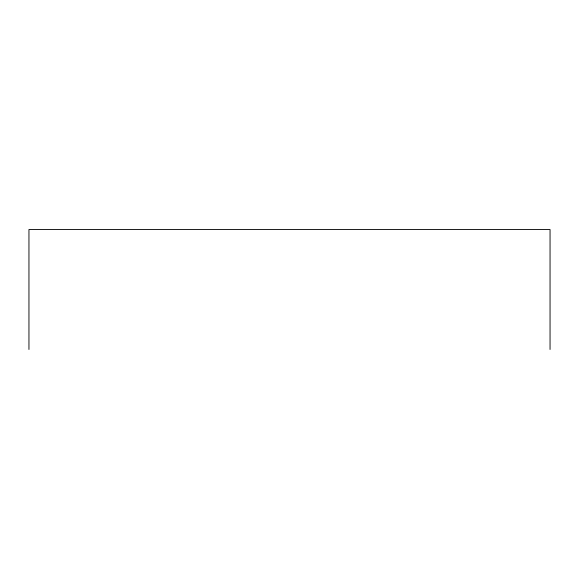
<?xml version="1.0" encoding="UTF-8"?>
<svg xmlns="http://www.w3.org/2000/svg" width="579" height="579" viewBox="0 0 579 579"><rect width="100%" height="100%" fill="white"/><g stroke="black" fill="none" stroke-linecap="round" stroke-linejoin="round"><path stroke-width="0.87" d="M550.05 349.47L550.05 229.53L28.95 229.53L28.95 349.47"/></g></svg>
